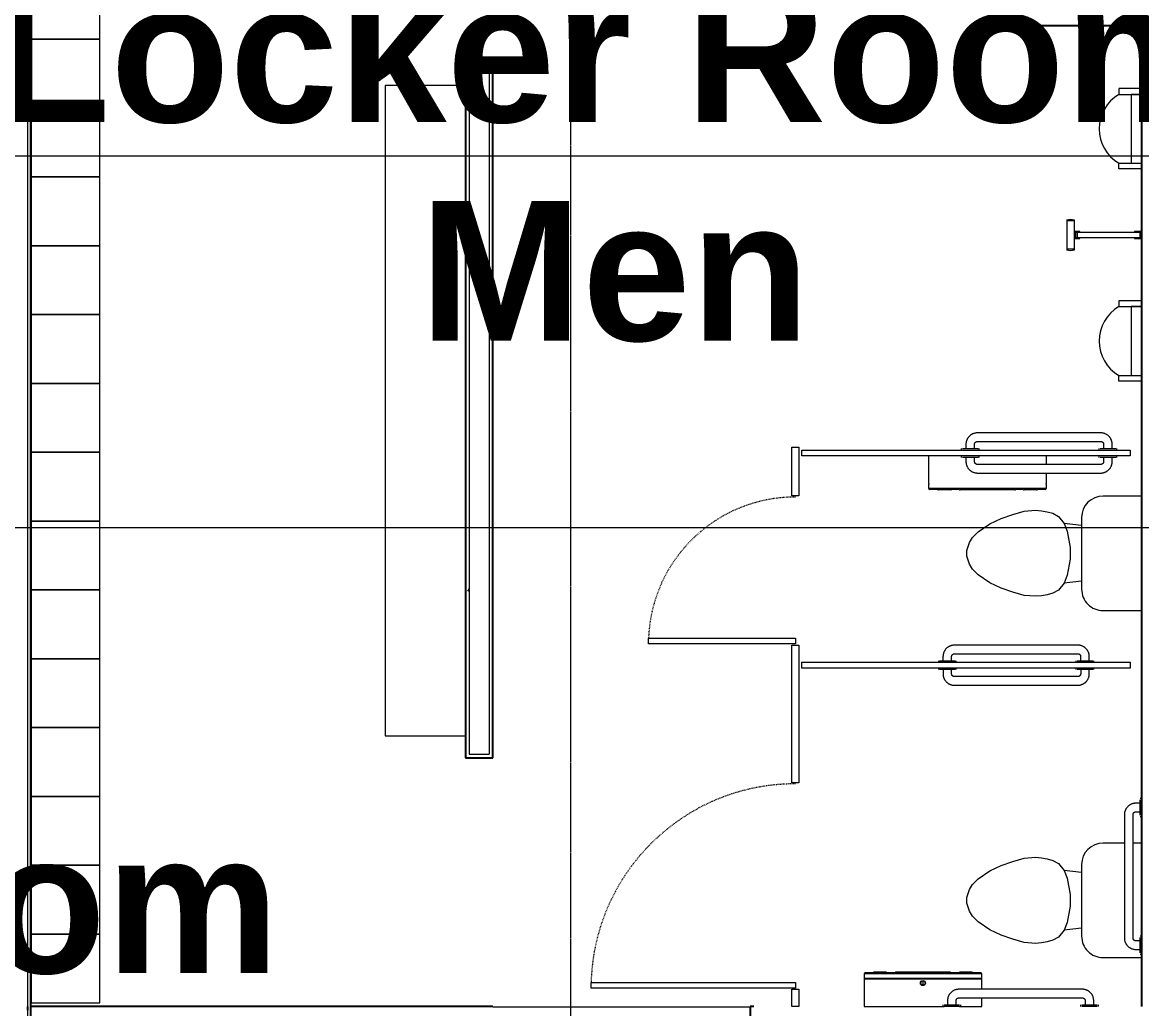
# Model space of a CAD drawing. Header units: inches. Extents: x 25557 to 33164, y -23509 to -20035.
# Drawn here: x 31238.6 to 31433.7, y -22691.7 to -22519.7 of the extents above; entities that cross this region are included whole.
import ezdxf

# ---------------------------------------------------------------- set-up
doc = ezdxf.new("R2010")
doc.units = ezdxf.units.IN
doc.header["$MEASUREMENT"] = 0
for name, pattern in [('Dash', [0.25, 0.125, -0.125]), ('Dash_2_', [0.25, 0.125, -0.125]), ('Grid Line 1_2_', [0.875, 0.5, -0.125, 0.125, -0.125])]:
    doc.linetypes.add(name, pattern=pattern)
for name, color, linetype, lineweight in [('A-FLOR', 192, 'Continuous', 9), ('A-WALL', 113, 'Continuous', 25), ('A-WALL-PATT', 111, 'Continuous', 25), ('G-ANNO-SYMB', 111, 'Continuous', 9), ('I-FURN', 30, 'Continuous', 9), ('I-WALL', 2, 'Continuous', 9), ('M-AREA-IDEN', 171, 'Continuous', 9), ('P-SANR-FIXT', 6, 'Continuous', 9), ('Q-SPCQ', 91, 'Continuous', 9), ('Q-SPCQ-HDLN', 91, 'Dash_2_', 9), ('S-GRID', 1, 'Continuous', 9)]:
    doc.layers.add(name, color=color, linetype=linetype, lineweight=lineweight)
doc.styles.add('Arial_B', font='arialbd.ttf', dxfattribs={"height": 24.354149})
pattern_1 = [(0, (5932.319, 0), (61.44, 15.36), [2.534, -43.546, 2.534, -43.546, -245.76]), (0, (5932.319, 0), (61.44, 15.36), [-92.16, 2.534, -89.626, 2.534, -43.546, -107.52]), (0, (5932.319, 0), (61.44, 15.36), [-230.4, 2.534, -28.186, 2.534, -74.266]), (120, (5955.359, 7.68), (-44.02215, 45.528601), [2.534, -43.546, 2.534, -43.546, -245.76]), (120, (5955.359, 7.68), (-44.02215, 45.528601), [-92.16, 2.534, -89.626, 2.534, -43.546, -107.52]), (120, (5955.359, 7.68), (-44.02215, 45.528601), [-230.4, 2.534, -28.186, 2.534, -74.266]), (240, (5963.039, 38.4), (-17.41785, -60.888601), [2.534, -43.546, 2.534, -43.546, -245.76]), (240, (5963.039, 38.4), (-17.41785, -60.888601), [-92.16, 2.534, -89.626, 2.534, -43.546, -107.52]), (240, (5963.039, 38.4), (-17.41785, -60.888601), [-230.4, 2.534, -28.186, 2.534, -74.266])]

# ---------------------------------------------------------------- blocks, each defined once
blk = doc.blocks.new('Furniture 7 - Furniture 1-2413-Overall Floor Plan')
at = {"layer": 'I-FURN', "color": 7}
for p, q in [((25350.61, -22499.47), (25350.61, -22612.87)), ((25364.61, -22499.47), (25350.61, -22499.47)), ((25350.61, -22612.87), (25364.61, -22612.87))]:
    blk.add_line(p, q, dxfattribs=at)
blk = doc.blocks.new('Toilet-Domestic-3D - Toilet-Domestic-3D-11065-Overall Floor Plan')
at = {"layer": 'P-SANR-FIXT', "color": 7}
for p, q in [((-1.87, 11.5), (-0.5, 12)), ((-0.5, 12), (0.5, 12)), ((0.5, 12), (1.87, 11.5)), ((-5.13, 8), (-3.74, 10)), ((-3.74, 10), (-2.74, 11)), ((-2.74, 11), (-1.87, 11.5)), ((1.87, 11.5), (2.74, 11)), ((2.74, 11), (3.74, 10)), ((3.74, 10), (5.13, 8)), ((-6.06, 6), (-5.13, 8)), ((5.13, 8), (6.06, 6)), ((-6.79, 4), (-6.06, 6)), ((6.06, 6), (6.79, 4)), ((-7.33, 1.99), (-6.79, 4)), ((6.79, 4), (7.33, 1.99)), ((-7.5, 0), (-7.33, 1.99)), ((7.33, 1.99), (7.5, 0)), ((-7.41, -1), (-7.5, 0)), ((-7.24, -2), (-7.41, -1)), ((7.41, -1), (7.24, -2)), ((7.5, 0), (7.41, -1)), ((-6.97, -3), (-7.24, -2)), ((-6.4, -4), (-6.97, -3)), ((6.97, -3), (6.4, -4)), ((7.24, -2), (6.97, -3)), ((-5.21, -5), (-6.4, -4)), ((-3.84, -5.5), (-5.21, -5)), ((-4.86, -8.02), (-5.21, -5)), ((-1, -6), (-3.84, -5.5)), ((3.84, -5.5), (1, -6)), ((5.21, -5), (3.84, -5.5)), ((4.86, -8.02), (5.21, -5)), ((6.4, -4), (5.21, -5)), ((1, -6), (-1, -6)), ((6.25, -8.02), (-6.25, -8.02)), ((-9.98, -11.75), (-9.98, -18.48)), ((9.98, -15.48), (9.98, -11.75)), ((9.98, -18.48), (9.98, -16.97))]:
    blk.add_line(p, q, dxfattribs=at)
for centre, start, end in [((-6.25, -11.75), 90, 180), ((6.25, -11.75), 0, 90)]:
    blk.add_arc(centre, 3.73, start, end, dxfattribs=at)
blk = doc.blocks.new('Toilet-Domestic-3D - Toilet-Domestic-3D-V39-Overall Floor Plan')
at = {"layer": 'P-SANR-FIXT', "color": 7}
for p, q in [((-1.87, 11.5), (-0.5, 12)), ((-0.5, 12), (0.5, 12)), ((0.5, 12), (1.87, 11.5)), ((-5.13, 8), (-3.74, 10)), ((-3.74, 10), (-2.74, 11)), ((-2.74, 11), (-1.87, 11.5)), ((1.87, 11.5), (2.74, 11)), ((2.74, 11), (3.74, 10)), ((3.74, 10), (5.13, 8)), ((-6.06, 6), (-5.13, 8)), ((5.13, 8), (6.06, 6)), ((-6.79, 4), (-6.06, 6)), ((6.06, 6), (6.79, 4)), ((-7.33, 1.99), (-6.79, 4)), ((6.79, 4), (7.33, 1.99)), ((-7.5, 0), (-7.33, 1.99)), ((7.33, 1.99), (7.5, 0)), ((-7.41, -1), (-7.5, 0)), ((-7.24, -2), (-7.41, -1)), ((7.41, -1), (7.24, -2)), ((7.5, 0), (7.41, -1)), ((-6.97, -3), (-7.24, -2)), ((-6.4, -4), (-6.97, -3)), ((6.97, -3), (6.4, -4)), ((7.24, -2), (6.97, -3)), ((-5.21, -5), (-6.4, -4)), ((-3.84, -5.5), (-5.21, -5)), ((-4.86, -8.02), (-5.21, -5)), ((-1, -6), (-3.84, -5.5)), ((3.84, -5.5), (1, -6)), ((5.21, -5), (3.84, -5.5)), ((4.86, -8.02), (5.21, -5)), ((6.4, -4), (5.21, -5)), ((1, -6), (-1, -6)), ((6.25, -8.02), (-6.25, -8.02)), ((-9.98, -11.75), (-9.98, -18.48)), ((9.98, -18.48), (9.98, -11.75))]:
    blk.add_line(p, q, dxfattribs=at)
for centre, start, end in [((-6.25, -11.75), 90, 180), ((6.25, -11.75), 0, 90)]:
    blk.add_arc(centre, 3.73, start, end, dxfattribs=at)
blk = doc.blocks.new('Urinal-Wall-3D - Urinal-Wall-3D-23375-Overall Floor Plan')
at = {"layer": 'P-SANR-FIXT', "color": 7}
for p, q in [((-11.29, 2.13), (-11.29, 6.13)), ((-11.29, 6.13), (-10.29, 6.13)), ((-10.29, 6.13), (-10.29, 2.13)), ((2.73, 6.13), (1.71, 6.13)), ((1.71, 6.13), (1.71, 2.13)), ((2.73, 2.13), (2.73, 6.13)), ((1.71, 3.97), (-10.29, 3.97)), ((-10.29, 3.97), (-10.29, 2.13)), ((1.71, 2.13), (1.71, 3.97))]:
    blk.add_line(p, q, dxfattribs=at)
blk.add_arc((-4.29, 2.52), 7, 31.0027, 148.9973, dxfattribs=at)
blk = doc.blocks.new('Locker-Double Stacked - 12_ x 12_-11070-Overall Floor Plan')
at = {"layer": 'I-FURN', "color": 7}
for p, q in [((6, 6), (-6, 6)), ((-6, 6), (-6, -6)), ((6, -6), (6, 6)), ((-6, -6), (6, -6))]:
    blk.add_line(p, q, dxfattribs=at)
blk = doc.blocks.new('817_Grab_Bars - 8170-001240-25748-Overall Floor Plan')
at = {"layer": 'Q-SPCQ', "color": 7}
for p, q in [((25491.05, -22688.3), (25469.55, -22688.3)), ((25466.73, -22691.02), (25466.73, -22691.3)), ((25466.94, -22691.02), (25468.3, -22691.02)), ((25467.55, -22690.3), (25467.55, -22691.02)), ((25468.3, -22691.02), (25469.65, -22691.02)), ((25469.05, -22691.02), (25469.05, -22690.3)), ((25469.55, -22689.8), (25491.05, -22689.8)), ((25469.86, -22691.3), (25469.86, -22691.02)), ((25490.73, -22691.02), (25490.73, -22691.3)), ((25490.94, -22691.02), (25492.3, -22691.02)), ((25491.55, -22690.3), (25491.55, -22691.02)), ((25492.3, -22691.02), (25493.65, -22691.02)), ((25493.05, -22691.02), (25493.05, -22690.3)), ((25493.86, -22691.3), (25493.86, -22691.02)), ((25468.3, -22691.3), (25466.94, -22691.3)), ((25469.65, -22691.3), (25468.3, -22691.3)), ((25492.3, -22691.3), (25490.94, -22691.3)), ((25493.65, -22691.3), (25492.3, -22691.3))]:
    blk.add_line(p, q, dxfattribs=at)
at = {"layer": 'Q-SPCQ', "color": 7, "flags": 128}
for points in [[(25469.55, -22688.3), (25469.47, -22688.3), (25469.39, -22688.31), (25469.31, -22688.32), (25469.23, -22688.33), (25469.15, -22688.34), (25469.07, -22688.36), (25468.99, -22688.38), (25468.92, -22688.4), (25468.84, -22688.43), (25468.77, -22688.46), (25468.69, -22688.49), (25468.62, -22688.53), (25468.55, -22688.57), (25468.48, -22688.61), (25468.42, -22688.65), (25468.35, -22688.7), (25468.29, -22688.75), (25468.23, -22688.8), (25468.17, -22688.85), (25468.11, -22688.91), (25468.06, -22688.97), (25468, -22689.03), (25467.96, -22689.09), (25467.91, -22689.16), (25467.86, -22689.22), (25467.82, -22689.29), (25467.78, -22689.36), (25467.75, -22689.43), (25467.71, -22689.5), (25467.68, -22689.58), (25467.65, -22689.65), (25467.63, -22689.73), (25467.61, -22689.81), (25467.59, -22689.88), (25467.58, -22689.96), (25467.56, -22690.04), (25467.55, -22690.12), (25467.55, -22690.2), (25467.55, -22690.28), (25467.55, -22690.3)], [(25493.05, -22690.3), (25493.04, -22690.22), (25493.04, -22690.14), (25493.03, -22690.06), (25493.02, -22689.98), (25493.01, -22689.91), (25492.99, -22689.83), (25492.97, -22689.75), (25492.94, -22689.67), (25492.92, -22689.6), (25492.89, -22689.52), (25492.86, -22689.45), (25492.82, -22689.38), (25492.78, -22689.31), (25492.74, -22689.24), (25492.7, -22689.17), (25492.65, -22689.11), (25492.6, -22689.05), (25492.55, -22688.98), (25492.5, -22688.92), (25492.44, -22688.87), (25492.38, -22688.81), (25492.32, -22688.76), (25492.26, -22688.71), (25492.19, -22688.66), (25492.13, -22688.62), (25492.06, -22688.58), (25491.99, -22688.54), (25491.92, -22688.5), (25491.85, -22688.47), (25491.77, -22688.44), (25491.7, -22688.41), (25491.62, -22688.39), (25491.54, -22688.37), (25491.46, -22688.35), (25491.39, -22688.33), (25491.31, -22688.32), (25491.23, -22688.31), (25491.15, -22688.31), (25491.07, -22688.3), (25491.05, -22688.3)], [(25469.05, -22690.3), (25469.05, -22690.28), (25469.05, -22690.26), (25469.05, -22690.24), (25469.05, -22690.22), (25469.06, -22690.2), (25469.06, -22690.18), (25469.07, -22690.16), (25469.07, -22690.15), (25469.08, -22690.13), (25469.09, -22690.11), (25469.09, -22690.09), (25469.1, -22690.07), (25469.11, -22690.05), (25469.12, -22690.04), (25469.13, -22690.02), (25469.15, -22690), (25469.16, -22689.99), (25469.17, -22689.97), (25469.18, -22689.96), (25469.2, -22689.94), (25469.21, -22689.93), (25469.23, -22689.92), (25469.24, -22689.91), (25469.26, -22689.89), (25469.28, -22689.88), (25469.29, -22689.87), (25469.31, -22689.86), (25469.33, -22689.85), (25469.35, -22689.84), (25469.37, -22689.84), (25469.38, -22689.83), (25469.4, -22689.82), (25469.42, -22689.82), (25469.44, -22689.81), (25469.46, -22689.81), (25469.48, -22689.81), (25469.5, -22689.8), (25469.52, -22689.8), (25469.54, -22689.8), (25469.55, -22689.8)], [(25491.05, -22689.8), (25491.07, -22689.8), (25491.09, -22689.8), (25491.11, -22689.81), (25491.13, -22689.81), (25491.15, -22689.81), (25491.17, -22689.82), (25491.18, -22689.82), (25491.2, -22689.83), (25491.22, -22689.83), (25491.24, -22689.84), (25491.26, -22689.85), (25491.28, -22689.86), (25491.29, -22689.87), (25491.31, -22689.88), (25491.33, -22689.89), (25491.35, -22689.9), (25491.36, -22689.91), (25491.38, -22689.93), (25491.39, -22689.94), (25491.41, -22689.95), (25491.42, -22689.97), (25491.43, -22689.98), (25491.44, -22690), (25491.46, -22690.02), (25491.47, -22690.03), (25491.48, -22690.05), (25491.49, -22690.07), (25491.5, -22690.08), (25491.5, -22690.1), (25491.51, -22690.12), (25491.52, -22690.14), (25491.53, -22690.16), (25491.53, -22690.18), (25491.54, -22690.2), (25491.54, -22690.22), (25491.54, -22690.24), (25491.54, -22690.26), (25491.55, -22690.28), (25491.55, -22690.3), (25491.55, -22690.3)]]:
    blk.add_lwpolyline(points, dxfattribs=at)
blk = doc.blocks.new('817_Grab_Bars - 8170-001240-V41-Overall Floor Plan')
at = {"layer": 'Q-SPCQ', "color": 7}
for p, q in [((25522.42, -22655.05), (25522.14, -22655.05)), ((25522.42, -22655.26), (25522.42, -22656.62)), ((25523.14, -22655.87), (25522.42, -22655.87)), ((25522.42, -22656.62), (25522.42, -22657.97)), ((25522.42, -22657.37), (25523.14, -22657.37)), ((25523.64, -22657.87), (25523.64, -22679.37)), ((25525.14, -22679.37), (25525.14, -22657.87)), ((25522.14, -22658.18), (25522.42, -22658.18)), ((25522.42, -22679.05), (25522.14, -22679.05)), ((25522.42, -22679.26), (25522.42, -22680.62)), ((25523.14, -22679.87), (25522.42, -22679.87)), ((25522.42, -22680.62), (25522.42, -22681.97)), ((25522.14, -22682.18), (25522.42, -22682.18)), ((25522.42, -22681.37), (25523.14, -22681.37))]:
    blk.add_line(p, q, dxfattribs=at)
at = {"layer": 'Q-SPCQ', "color": 7, "flags": 128}
for points in [[(25525.14, -22657.87), (25525.14, -22657.79), (25525.13, -22657.71), (25525.13, -22657.63), (25525.11, -22657.55), (25525.1, -22657.47), (25525.08, -22657.39), (25525.06, -22657.31), (25525.04, -22657.24), (25525.01, -22657.16), (25524.98, -22657.09), (25524.95, -22657.01), (25524.91, -22656.94), (25524.88, -22656.87), (25524.83, -22656.8), (25524.79, -22656.74), (25524.74, -22656.67), (25524.7, -22656.61), (25524.64, -22656.55), (25524.59, -22656.49), (25524.53, -22656.43), (25524.48, -22656.38), (25524.41, -22656.32), (25524.35, -22656.27), (25524.29, -22656.23), (25524.22, -22656.18), (25524.15, -22656.14), (25524.08, -22656.1), (25524.01, -22656.07), (25523.94, -22656.03), (25523.86, -22656), (25523.79, -22655.97), (25523.71, -22655.95), (25523.64, -22655.93), (25523.56, -22655.91), (25523.48, -22655.89), (25523.4, -22655.88), (25523.32, -22655.87), (25523.24, -22655.87), (25523.16, -22655.87), (25523.14, -22655.87)], [(25523.14, -22657.37), (25523.16, -22657.37), (25523.18, -22657.37), (25523.2, -22657.37), (25523.22, -22657.37), (25523.24, -22657.38), (25523.26, -22657.38), (25523.28, -22657.38), (25523.3, -22657.39), (25523.32, -22657.4), (25523.33, -22657.4), (25523.35, -22657.41), (25523.37, -22657.42), (25523.39, -22657.43), (25523.41, -22657.44), (25523.42, -22657.45), (25523.44, -22657.46), (25523.45, -22657.48), (25523.47, -22657.49), (25523.48, -22657.5), (25523.5, -22657.52), (25523.51, -22657.53), (25523.53, -22657.55), (25523.54, -22657.56), (25523.55, -22657.58), (25523.56, -22657.6), (25523.57, -22657.61), (25523.58, -22657.63), (25523.59, -22657.65), (25523.6, -22657.67), (25523.61, -22657.68), (25523.61, -22657.7), (25523.62, -22657.72), (25523.62, -22657.74), (25523.63, -22657.76), (25523.63, -22657.78), (25523.64, -22657.8), (25523.64, -22657.82), (25523.64, -22657.84), (25523.64, -22657.86), (25523.64, -22657.87)], [(25523.14, -22681.37), (25523.22, -22681.36), (25523.3, -22681.36), (25523.38, -22681.35), (25523.46, -22681.34), (25523.54, -22681.33), (25523.62, -22681.31), (25523.69, -22681.29), (25523.77, -22681.26), (25523.84, -22681.24), (25523.92, -22681.21), (25523.99, -22681.17), (25524.06, -22681.14), (25524.13, -22681.1), (25524.2, -22681.06), (25524.27, -22681.02), (25524.33, -22680.97), (25524.4, -22680.92), (25524.46, -22680.87), (25524.52, -22680.81), (25524.57, -22680.76), (25524.63, -22680.7), (25524.68, -22680.64), (25524.73, -22680.58), (25524.78, -22680.51), (25524.82, -22680.45), (25524.87, -22680.38), (25524.9, -22680.31), (25524.94, -22680.24), (25524.97, -22680.16), (25525, -22680.09), (25525.03, -22680.01), (25525.06, -22679.94), (25525.08, -22679.86), (25525.1, -22679.78), (25525.11, -22679.71), (25525.12, -22679.63), (25525.13, -22679.55), (25525.14, -22679.47), (25525.14, -22679.39), (25525.14, -22679.37)], [(25523.64, -22679.37), (25523.64, -22679.39), (25523.64, -22679.41), (25523.64, -22679.43), (25523.63, -22679.44), (25523.63, -22679.46), (25523.63, -22679.48), (25523.62, -22679.5), (25523.61, -22679.52), (25523.61, -22679.54), (25523.6, -22679.56), (25523.59, -22679.58), (25523.58, -22679.6), (25523.57, -22679.61), (25523.56, -22679.63), (25523.55, -22679.65), (25523.54, -22679.66), (25523.53, -22679.68), (25523.52, -22679.7), (25523.5, -22679.71), (25523.49, -22679.72), (25523.47, -22679.74), (25523.46, -22679.75), (25523.44, -22679.76), (25523.43, -22679.77), (25523.41, -22679.79), (25523.39, -22679.8), (25523.38, -22679.81), (25523.36, -22679.82), (25523.34, -22679.82), (25523.32, -22679.83), (25523.3, -22679.84), (25523.28, -22679.84), (25523.26, -22679.85), (25523.24, -22679.85), (25523.23, -22679.86), (25523.21, -22679.86), (25523.19, -22679.86), (25523.17, -22679.86), (25523.15, -22679.87), (25523.14, -22679.87)]]:
    blk.add_lwpolyline(points, dxfattribs=at)
blk = doc.blocks.new('Dispenser-Toilet_Tissue-Frost_Products_LTD_-Jumbo-169 - Steel-Brushed-Stainless_Steel-39538-Overall Floor Plan')
at = {"layer": 'Q-SPCQ', "lineweight": 13}
for p, q in [((25473.51, -22685.6), (25453.02, -22685.6)), ((25453.02, -22685.6), (25453.02, -22686.37)), ((25453.02, -22686.37), (25453.08, -22686.37)), ((25453.02, -22686.46), (25473.51, -22686.46)), ((25453.02, -22686.46), (25453.02, -22691.3)), ((25453.08, -22686.37), (25473.46, -22686.37)), ((25453.08, -22686.37), (25453.08, -22686.4)), ((25473.46, -22686.4), (25453.08, -22686.4)), ((25454.53, -22685.44), (25453.18, -22685.44)), ((25472, -22685.44), (25454.53, -22685.44)), ((25456.86, -22685.34), (25454.69, -22685.34)), ((25458.33, -22685.44), (25457.02, -22685.44)), ((25468.02, -22685.34), (25458.51, -22685.34)), ((25463.31, -22687.06), (25463.23, -22687.06)), ((25463.23, -22687.06), (25463.23, -22687.4)), ((25463.31, -22687.4), (25463.31, -22687.06)), ((25469.51, -22685.44), (25468.2, -22685.44)), ((25471.84, -22685.34), (25469.67, -22685.34)), ((25473.36, -22685.44), (25472, -22685.44)), ((25473.46, -22686.4), (25473.46, -22686.37)), ((25473.46, -22686.37), (25473.51, -22686.37)), ((25473.51, -22686.37), (25473.51, -22685.6)), ((25473.51, -22688.31), (25473.51, -22686.46)), ((25463.23, -22687.4), (25463.31, -22687.4)), ((25473.51, -22691.3), (25473.51, -22689.8)), ((25453.02, -22691.3), (25466.94, -22691.3)), ((25469.65, -22691.3), (25473.51, -22691.3))]:
    blk.add_line(p, q, dxfattribs=at)
for radius in [0.438, 0.358]:
    blk.add_circle((25463.27, -22687.22), radius, dxfattribs=at)
for centre, radius, start, end in [((25453.18, -22685.6), 0.16, 90, 180), ((25453.08, -22686.46), 0.06, 90, 180), ((25454.69, -22685.52), 0.18, 90, 153.6122), ((25456.24, -22685.46), 0.118, 100.8116, 172.3569), ((25456.24, -22685.49), 0.151, 19.6341, 87.321), ((25456.26, -22685.49), 0.151, 19.6341, 86.8331), ((25456.27, -22685.52), 0.18, 26.3878, 90), ((25456.84, -22685.46), 0.119, 100.0401, 171.5195), ((25456.84, -22685.49), 0.151, 19.6341, 87.321), ((25456.85, -22685.49), 0.151, 19.6341, 87.321), ((25456.86, -22685.52), 0.18, 26.3878, 90), ((25458.51, -22685.56), 0.22, 90, 146.9443), ((25468.02, -22685.56), 0.22, 33.0557, 90), ((25469.67, -22685.52), 0.18, 90, 153.6122), ((25469.68, -22685.49), 0.151, 92.679, 160.3659), ((25469.69, -22685.49), 0.151, 92.679, 160.3659), ((25469.69, -22685.46), 0.119, 8.4805, 79.9599), ((25470.26, -22685.52), 0.18, 90, 153.6084), ((25470.27, -22685.49), 0.151, 93.1667, 160.3726), ((25470.29, -22685.49), 0.151, 92.679, 160.3653), ((25470.29, -22685.46), 0.118, 7.6431, 79.1884), ((25471.84, -22685.52), 0.18, 26.3878, 90), ((25473.35, -22685.6), 0.16, 0, 89.0019), ((25473.45, -22686.46), 0.0601, 0, 87.3185)]:
    blk.add_arc(centre, radius, start, end, dxfattribs=at)
blk = doc.blocks.new('Partition-Floor_Braced_Urinal_Screen-Bradley_Corp-St__Stl - 11_ x 42_ Urinal Screen-54268-Overall Floor Plan')
at = {"layer": 'Q-SPCQ', "color": 7}
for p, q in [((-0.6, -0.75), (-0.6, -2)), ((-0.5, -1), (-0.5, -0.75)), ((-0.5, -12), (-0.5, -1)), ((0.5, -1), (-0.5, -1)), ((0.5, -0.75), (0.5, -1)), ((0.5, -1), (0.5, -12)), ((0.6, -2), (0.6, -0.75)), ((-0.6, -2), (-0.5, -2)), ((0.5, -2), (0.6, -2)), ((-0.5, -11.5), (-0.6, -11.5)), ((-0.6, -11.5), (-0.6, -12.5)), ((0.6, -11.5), (0.5, -11.5)), ((0.6, -12.5), (0.6, -11.5)), ((-0.6, -12.44), (-2.58, -12.44)), ((-2.5, -12.5), (2.5, -12.5)), ((-2.5, -13.75), (-2.5, -12.5)), ((-0.5, -12.23), (-0.5, -12)), ((-0.5, -12), (0.5, -12)), ((0.5, -12.23), (-0.5, -12.23)), ((0.5, -12), (0.5, -12.23)), ((2.58, -12.44), (0.6, -12.44)), ((2.5, -12.5), (2.5, -13.75)), ((-2.58, -13.81), (2.58, -13.81)), ((2.5, -13.75), (-2.5, -13.75))]:
    blk.add_line(p, q, dxfattribs=at)
for centre, start, end in [((-0.39, -13.13), 162.6194, 197.3806), ((0.39, -13.13), 342.6194, 17.3806)]:
    blk.add_arc(centre, 2.3, start, end, dxfattribs=at)
blk = doc.blocks.new('Partition-Floor_Braced-Bradley_Corp-St_Stl-ADA-N_Stalls - ADA _optional_ _ n Standard Stalls-89548-Overall Floor Plan')
at = {"layer": 'Q-SPCQ', "color": 7}
for p, q in [((11.69, 94.87), (12.69, 94.87)), ((11.69, 59.25), (11.69, 94.87)), ((12.69, 94.87), (12.69, 59.25)), ((71.69, 84.87), (72.69, 84.87)), ((71.69, 59.25), (71.69, 84.87)), ((72.69, 84.87), (72.69, 59.25)), ((8.5, 59.88), (11.5, 59.88)), ((8.5, 58.63), (8.5, 59.88)), ((11.5, 58.63), (8.5, 58.63)), ((11.5, 59.88), (11.5, 58.63)), ((12.69, 59.25), (11.69, 59.25)), ((47.5, 59.88), (71.5, 59.88)), ((47.5, 58.63), (47.5, 59.88)), ((71.5, 58.63), (47.5, 58.63)), ((71.5, 59.88), (71.5, 58.63)), ((72.69, 59.25), (71.69, 59.25)), ((97.5, 59.88), (106, 59.88)), ((97.5, 58.63), (97.5, 59.88)), ((106, 58.63), (97.5, 58.63)), ((106, 59.88), (106, 58.63)), ((67.5, 58.13), (68.5, 58.13)), ((67.5, 0.88), (67.5, 58.13)), ((68.5, 58.13), (68.5, 0.88)), ((104.5, 58.13), (105.5, 58.13)), ((104.5, 0.88), (104.5, 58.13)), ((105.5, 58.13), (105.5, 0.88)), ((68.5, 0.88), (67.5, 0.88)), ((105.5, 0.88), (104.5, 0.88))]:
    blk.add_line(p, q, dxfattribs=at)
at = {"layer": 'Q-SPCQ-HDLN', "color": 7, "linetype": 'Dash'}
for centre, radius, end in [((11.69, 59.25), 35.62, 88.2092), ((71.69, 59.25), 25.62, 87.7958)]:
    blk.add_arc(centre, radius, 0, end, dxfattribs=at)
blk = doc.blocks.new('817_Grab_Bars - 8170-001240-V43-Overall Floor Plan')
at = {"layer": 'Q-SPCQ', "color": 7}
for p, q in [((25465.95, -22632.3), (25465.95, -22632.58)), ((25469.08, -22632.58), (25469.08, -22632.3)), ((25489.95, -22632.3), (25489.95, -22632.58)), ((25493.08, -22632.58), (25493.08, -22632.3)), ((25467.52, -22632.58), (25466.16, -22632.58)), ((25466.77, -22632.58), (25466.77, -22633.3)), ((25468.87, -22632.58), (25467.52, -22632.58)), ((25468.27, -22633.3), (25468.27, -22632.58)), ((25490.27, -22633.8), (25468.77, -22633.8)), ((25491.52, -22632.58), (25490.16, -22632.58)), ((25490.77, -22632.58), (25490.77, -22633.3)), ((25492.87, -22632.58), (25491.52, -22632.58)), ((25492.27, -22633.3), (25492.27, -22632.58)), ((25468.77, -22635.3), (25490.27, -22635.3))]:
    blk.add_line(p, q, dxfattribs=at)
at = {"layer": 'Q-SPCQ', "color": 7, "flags": 128}
for points in [[(25466.77, -22633.3), (25466.77, -22633.38), (25466.77, -22633.46), (25466.78, -22633.54), (25466.79, -22633.62), (25466.81, -22633.7), (25466.82, -22633.78), (25466.84, -22633.86), (25466.87, -22633.93), (25466.89, -22634.01), (25466.92, -22634.08), (25466.96, -22634.15), (25466.99, -22634.23), (25467.03, -22634.3), (25467.07, -22634.37), (25467.11, -22634.43), (25467.16, -22634.5), (25467.21, -22634.56), (25467.26, -22634.62), (25467.32, -22634.68), (25467.37, -22634.74), (25467.43, -22634.79), (25467.49, -22634.84), (25467.55, -22634.89), (25467.62, -22634.94), (25467.68, -22634.99), (25467.75, -22635.03), (25467.82, -22635.07), (25467.89, -22635.1), (25467.97, -22635.14), (25468.04, -22635.17), (25468.12, -22635.19), (25468.19, -22635.22), (25468.27, -22635.24), (25468.35, -22635.26), (25468.43, -22635.27), (25468.5, -22635.29), (25468.58, -22635.29), (25468.66, -22635.3), (25468.74, -22635.3), (25468.77, -22635.3)], [(25468.77, -22633.8), (25468.75, -22633.8), (25468.73, -22633.8), (25468.71, -22633.8), (25468.69, -22633.8), (25468.67, -22633.79), (25468.65, -22633.79), (25468.63, -22633.78), (25468.61, -22633.78), (25468.59, -22633.77), (25468.57, -22633.76), (25468.55, -22633.76), (25468.53, -22633.75), (25468.52, -22633.74), (25468.5, -22633.73), (25468.48, -22633.72), (25468.47, -22633.7), (25468.45, -22633.69), (25468.44, -22633.68), (25468.42, -22633.67), (25468.41, -22633.65), (25468.39, -22633.64), (25468.38, -22633.62), (25468.37, -22633.61), (25468.36, -22633.59), (25468.34, -22633.57), (25468.33, -22633.56), (25468.32, -22633.54), (25468.32, -22633.52), (25468.31, -22633.5), (25468.3, -22633.48), (25468.29, -22633.47), (25468.29, -22633.45), (25468.28, -22633.43), (25468.28, -22633.41), (25468.27, -22633.39), (25468.27, -22633.37), (25468.27, -22633.35), (25468.27, -22633.33), (25468.27, -22633.31), (25468.27, -22633.3)], [(25490.27, -22635.3), (25490.35, -22635.3), (25490.43, -22635.3), (25490.5, -22635.29), (25490.58, -22635.28), (25490.66, -22635.26), (25490.74, -22635.25), (25490.82, -22635.22), (25490.89, -22635.2), (25490.97, -22635.17), (25491.04, -22635.14), (25491.12, -22635.11), (25491.19, -22635.08), (25491.26, -22635.04), (25491.33, -22635), (25491.39, -22634.95), (25491.46, -22634.91), (25491.52, -22634.86), (25491.58, -22634.81), (25491.64, -22634.75), (25491.7, -22634.7), (25491.75, -22634.64), (25491.81, -22634.58), (25491.86, -22634.51), (25491.9, -22634.45), (25491.95, -22634.38), (25491.99, -22634.32), (25492.03, -22634.25), (25492.07, -22634.17), (25492.1, -22634.1), (25492.13, -22634.03), (25492.16, -22633.95), (25492.18, -22633.88), (25492.2, -22633.8), (25492.22, -22633.72), (25492.24, -22633.64), (25492.25, -22633.56), (25492.26, -22633.48), (25492.26, -22633.4), (25492.27, -22633.32), (25492.27, -22633.3)], [(25490.77, -22633.3), (25490.76, -22633.32), (25490.76, -22633.34), (25490.76, -22633.36), (25490.76, -22633.38), (25490.76, -22633.4), (25490.75, -22633.42), (25490.75, -22633.44), (25490.74, -22633.46), (25490.73, -22633.48), (25490.73, -22633.5), (25490.72, -22633.52), (25490.71, -22633.53), (25490.7, -22633.55), (25490.69, -22633.57), (25490.68, -22633.59), (25490.67, -22633.6), (25490.65, -22633.62), (25490.64, -22633.63), (25490.63, -22633.65), (25490.61, -22633.66), (25490.6, -22633.68), (25490.58, -22633.69), (25490.57, -22633.7), (25490.55, -22633.71), (25490.54, -22633.72), (25490.52, -22633.73), (25490.5, -22633.74), (25490.48, -22633.75), (25490.46, -22633.76), (25490.45, -22633.77), (25490.43, -22633.78), (25490.41, -22633.78), (25490.39, -22633.79), (25490.37, -22633.79), (25490.35, -22633.8), (25490.33, -22633.8), (25490.31, -22633.8), (25490.29, -22633.8), (25490.27, -22633.8), (25490.27, -22633.8)]]:
    blk.add_lwpolyline(points, dxfattribs=at)
blk = doc.blocks.new('Dispenser-Toilet_Tissue-Frost_Products_LTD_-Jumbo-169 - Steel-Brushed-Stainless_Steel-V44-Overall Floor Plan')
at = {"layer": 'Q-SPCQ', "lineweight": 13}
for p, q in [((25464.27, -22600.14), (25464.27, -22595.3)), ((25484.76, -22595.3), (25484.76, -22596.83)), ((25484.76, -22598.28), (25484.76, -22600.14)), ((25464.27, -22601), (25464.27, -22600.23)), ((25464.27, -22600.23), (25464.33, -22600.23)), ((25484.76, -22601), (25464.27, -22601)), ((25464.33, -22600.23), (25464.33, -22600.2)), ((25465.78, -22601.16), (25464.43, -22601.16)), ((25468.11, -22601.26), (25465.94, -22601.26)), ((25469.58, -22601.16), (25468.27, -22601.16)), ((25479.27, -22601.26), (25469.76, -22601.26)), ((25480.76, -22601.16), (25479.45, -22601.16)), ((25483.09, -22601.26), (25480.92, -22601.26)), ((25484.61, -22601.16), (25483.25, -22601.16)), ((25484.71, -22600.2), (25484.71, -22600.23)), ((25484.71, -22600.23), (25484.76, -22600.23)), ((25484.76, -22600.23), (25484.76, -22601))]:
    blk.add_line(p, q, dxfattribs=at)
for centre, radius, start, end in [((25464.33, -22600.14), 0.06, 180, 270), ((25464.43, -22601), 0.16, 180, 270), ((25465.94, -22601.08), 0.18, 206.3878, 270), ((25468.11, -22601.08), 0.18, 270, 333.6122), ((25469.76, -22601.04), 0.22, 213.0557, 270), ((25479.27, -22601.04), 0.22, 270, 326.9443), ((25480.92, -22601.08), 0.18, 206.3878, 270), ((25483.09, -22601.08), 0.18, 270, 333.6122), ((25484.6, -22601), 0.16, 270.9981, 0), ((25484.7, -22600.14), 0.0601, 272.6815, 0)]:
    blk.add_arc(centre, radius, start, end, dxfattribs=at)
blk = doc.blocks.new('Locker Rooms and Restrooms_rvt-2-Overall Floor Plan')
at = {"layer": 'A-WALL-PATT', "lineweight": 9}
h = blk.add_hatch(dxfattribs=at)
h.set_pattern_fill('FP_19', style=0, pattern_type=2)
h.set_pattern_definition(pattern_1)
h.paths.add_polyline_path([(25383.52, -22647.93), (25384.14, -22647.93), (25384.14, -22526.93), (25383.52, -22526.93), (25383.52, -22646.55)], flags=0)
at = {"layer": 'A-FLOR', "color": 7}
blk.add_line((25433.14, -22691.43), (25388.27, -22691.43), dxfattribs=at)
at = {"layer": 'A-WALL', "color": 7, "lineweight": 9}
for p, q in [((25387.64, -22527.55), (25384.14, -22527.55)), ((25384.14, -22527.55), (25384.14, -22647.3)), ((25387.64, -22527.55), (25387.64, -22647.3)), ((25384.14, -22647.3), (25387.64, -22647.3))]:
    blk.add_line(p, q, dxfattribs=at)
at = {"layer": 'I-WALL', "color": 250, "lineweight": 25}
for p, q in [((25474.89, -22519.68), (25474.89, -22520.3)), ((25474.89, -22520.3), (25501.39, -22520.3)), ((25501.39, -22520.3), (25501.39, -22691.3)), ((25384.14, -22526.93), (25383.52, -22526.93)), ((25383.52, -22526.93), (25383.52, -22647.93)), ((25387.64, -22526.93), (25384.14, -22526.93)), ((25388.27, -22526.93), (25387.64, -22526.93)), ((25388.27, -22647.93), (25388.27, -22526.93)), ((25383.52, -22647.93), (25384.14, -22647.93)), ((25384.14, -22647.93), (25387.64, -22647.93)), ((25387.64, -22647.93), (25388.27, -22647.93)), ((25307.14, -22691.3), (25307.14, -22691.93)), ((25388.27, -22691.3), (25307.77, -22691.3)), ((25433.77, -22691.3), (25433.14, -22691.3)), ((25433.14, -22691.3), (25433.14, -22693.68))]:
    blk.add_line(p, q, dxfattribs=at)
at = {"lineweight": 9}
for name, p, rotation in [('Locker-Double Stacked - 12_ x 12_-11070-Overall Floor Plan', (25313.77, -22516.68), 270), ('Locker-Double Stacked - 12_ x 12_-11070-Overall Floor Plan', (25313.77, -22528.68), 270), ('Urinal-Wall-3D - Urinal-Wall-3D-23375-Overall Floor Plan', (25503.52, -22534.01), 90), ('Locker-Double Stacked - 12_ x 12_-11070-Overall Floor Plan', (25313.77, -22540.68), 270), ('Locker-Double Stacked - 12_ x 12_-11070-Overall Floor Plan', (25313.77, -22552.68), 270), ('Partition-Floor_Braced_Urinal_Screen-Bradley_Corp-St__Stl - 11_ x 42_ Urinal Screen-54268-Overall Floor Plan', (25502.14, -22556.8), 269.9999999999793), ('Locker-Double Stacked - 12_ x 12_-11070-Overall Floor Plan', (25313.77, -22564.68), 270), ('Urinal-Wall-3D - Urinal-Wall-3D-23375-Overall Floor Plan', (25503.52, -22571.01), 90), ('Locker-Double Stacked - 12_ x 12_-11070-Overall Floor Plan', (25313.77, -22576.68), 270), ('Locker-Double Stacked - 12_ x 12_-11070-Overall Floor Plan', (25313.77, -22588.68), 270), ('817_Grab_Bars - 8170-001240-V43-Overall Floor Plan', (50963.03, -45226.61), 180), ('Locker-Double Stacked - 12_ x 12_-11070-Overall Floor Plan', (25313.77, -22600.68), 270), ('Partition-Floor_Braced-Bradley_Corp-St_Stl-ADA-N_Stalls - ADA _optional_ _ n Standard Stalls-89548-Overall Floor Plan', (25500.27, -22699.8), 89.99999999999959), ('Toilet-Domestic-3D - Toilet-Domestic-3D-V39-Overall Floor Plan', (25482.91, -22612.3), 90.0000000000001), ('Locker-Double Stacked - 12_ x 12_-11070-Overall Floor Plan', (25313.77, -22612.68), 270), ('Locker-Double Stacked - 12_ x 12_-11070-Overall Floor Plan', (25313.77, -22624.68), 270), ('817_Grab_Bars - 8170-001240-V43-Overall Floor Plan', (50959.03, -45263.61), 180), ('Locker-Double Stacked - 12_ x 12_-11070-Overall Floor Plan', (25313.77, -22636.68), 270), ('Locker-Double Stacked - 12_ x 12_-11070-Overall Floor Plan', (25313.77, -22648.68), 270), ('Locker-Double Stacked - 12_ x 12_-11070-Overall Floor Plan', (25313.77, -22660.68), 270), ('817_Grab_Bars - 8170-001240-V41-Overall Floor Plan', (51023.53, -45337.23), 180), ('Toilet-Domestic-3D - Toilet-Domestic-3D-11065-Overall Floor Plan', (25482.91, -22672.8), 90.0000000000001), ('Locker-Double Stacked - 12_ x 12_-11070-Overall Floor Plan', (25313.77, -22672.68), 270), ('Locker-Double Stacked - 12_ x 12_-11070-Overall Floor Plan', (25313.77, -22684.68), 270)]:
    blk.add_blockref(name, p, dxfattribs=dict(at, rotation=rotation))
for name, p in [('Furniture 7 - Furniture 1-2413-Overall Floor Plan', (18.9, -31.25)), ('Dispenser-Toilet_Tissue-Frost_Products_LTD_-Jumbo-169 - Steel-Brushed-Stainless_Steel-V44-Overall Floor Plan', (0, 0)), ('817_Grab_Bars - 8170-001240-V43-Overall Floor Plan', (4, 37)), ('817_Grab_Bars - 8170-001240-V43-Overall Floor Plan', (0, 0)), ('Dispenser-Toilet_Tissue-Frost_Products_LTD_-Jumbo-169 - Steel-Brushed-Stainless_Steel-39538-Overall Floor Plan', (0, 0)), ('817_Grab_Bars - 8170-001240-25748-Overall Floor Plan', (0, 0))]:
    blk.add_blockref(name, p, dxfattribs=at)

msp = doc.modelspace()

# ---------------------------------------------------------------- hatches: boundary and pattern name
at = {"layer": 'A-WALL-PATT', "lineweight": 9}
h = msp.add_hatch(dxfattribs=at)
h.set_pattern_fill('FP_19', color=256, style=0, pattern_type=2)
h.set_pattern_definition(pattern_1)
h.paths.add_polyline_path([(31240.08, -22787.3), (31240.08, -22369.55), (31239.46, -22369.55), (31239.46, -22787.3)], flags=0)

# ---------------------------------------------------------------- linework, layer by layer
at = {"layer": 'A-WALL', "lineweight": 9}
msp.add_line((31239.46, -22369.55), (31239.46, -22787.3), dxfattribs=at)
at = {"layer": 'G-ANNO-SYMB'}
msp.add_line((32243.89, -22607.84), (27927.66, -22607.84), dxfattribs=at)
at = {"layer": 'I-WALL', "lineweight": 25}
msp.add_line((31240.08, -22786.55), (31240.08, -22370.3), dxfattribs=at)
at = {"layer": 'S-GRID', "linetype": 'Grid Line 1_2_'}
for p, q in [((31334.21, -23095.8), (31334.21, -20550.05)), ((31334.21, -23413.24), (31334.21, -20902.43)), ((32359.66, -22543.05), (27403.68, -22543.05)), ((32651.38, -22543.05), (27722.53, -22543.05))]:
    msp.add_line(p, q, dxfattribs=at)

# ---------------------------------------------------------------- block references
at = {"lineweight": 5}
msp.add_blockref('Locker Rooms and Restrooms_rvt-2-Overall Floor Plan', (5932.32, 0), dxfattribs=at)

# ---------------------------------------------------------------- texts
at = {"layer": 'M-AREA-IDEN', "attachment_point": 2, "line_spacing_factor": 0.938532, "style": 'Arial_B'}
for s, insert, char_height, width in [('Locker Room\\PMen', (31341.85, -22512.78), 24.3541, 252.288), ('Mech. Room', (31182.27, -22661.13), 24.354, 234.72)]:
    msp.add_mtext(s, dxfattribs=dict(at, insert=insert, char_height=char_height, width=width))

doc.saveas('drawing.dxf')
